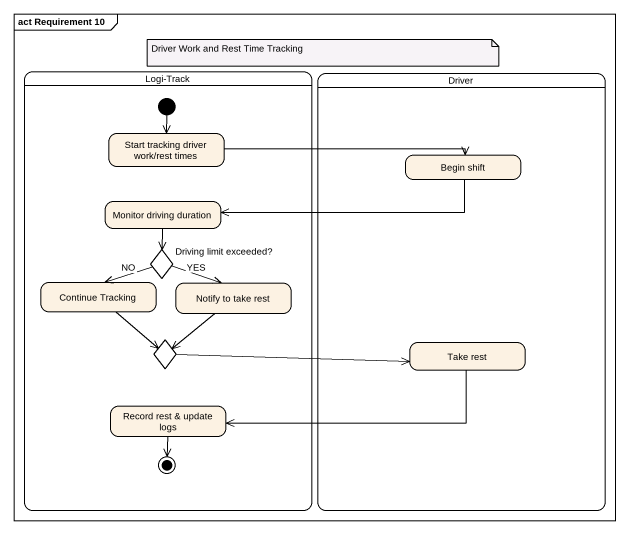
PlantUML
@startuml
mainframe act Requirement 10
hide empty description
state "Logi-Track" as Logi_Track {
  state "Start tracking driver work/rest times" as Start_tracking_driver_work
  state "Monitor driving duration" as Monitor_driving_duration
  state "Driving limit exceeded?" as Driving_limit_exceeded <<choice>>
  state "Continue Tracking" as Continue_Tracking
  state "Notify to take rest" as Notify_to_take_rest
  state choice1 <<choice>>
  state "Record rest & update logs" as Record_rest_update_logs
  [*] --> Start_tracking_driver_work
  Record_rest_update_logs --> [*]
}
state Driver {
  state "Begin shift" as Begin_shift
  state "Take rest" as Take_rest
}
Start_tracking_driver_work -right-> Begin_shift
Begin_shift -left-> Monitor_driving_duration
Monitor_driving_duration --> Driving_limit_exceeded
Driving_limit_exceeded -left-> Continue_Tracking : NO
Driving_limit_exceeded -right-> Notify_to_take_rest : YES
Continue_Tracking --> choice1
Notify_to_take_rest --> choice1
choice1 -right-> Take_rest
Take_rest -left-> Record_rest_update_logs
note as N1
  Driver Work and Rest Time Tracking
end note
@enduml
